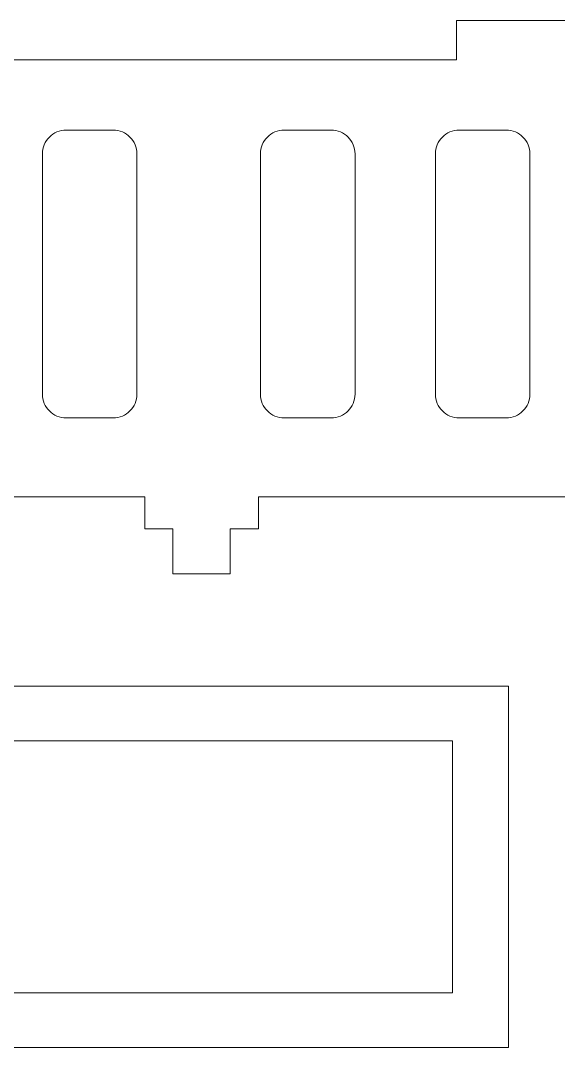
# Model space of a CAD drawing. Header units: millimetres. Extents: x -580 to 580, y -723 to 723.
# Drawn here: x 191.9 to 254.3, y 335.3 to 454.5 of the extents above; entities that cross this region are included whole.
import ezdxf

# ---------------------------------------------------------------- set-up
doc = ezdxf.new("R2010")
doc.units = ezdxf.units.MM
doc.header["$MEASUREMENT"] = 0
doc.layers.add('Camada 1', color=7, linetype='Continuous')

msp = doc.modelspace()

# ---------------------------------------------------------------- linework, layer by layer
at = {"layer": 'Camada 1', "color": 250, "lineweight": 9}
for points, knots in [([(336.7281, 399.2601), (336.7281, 399.2601), (324.0064, 399.2601), (324.0064, 399.2601), (324.0064, 399.2601), (324.0064, 399.2601), (324.0064, 423.453), (324.0064, 423.453), (324.0064, 423.453), (324.0064, 423.453), (321.2411, 423.453), (321.2411, 423.453), (321.2411, 423.453), (321.2411, 423.453), (321.2411, 399.2601), (321.2411, 399.2601), (321.2411, 399.2601), (321.2411, 399.2601), (219.4507, 399.2606), (219.4507, 399.2606), (219.4507, 399.2606), (219.4507, 399.2606), (219.4507, 395.5517), (219.4507, 395.5517), (219.4507, 395.5517), (219.4507, 395.5517), (216.1826, 395.5517), (216.1826, 395.5517), (216.1826, 395.5517), (216.1826, 395.5517), (216.1826, 390.3081), (216.1826, 390.3081), (216.1826, 390.3081), (216.1826, 390.3081), (209.5457, 390.3081), (209.5457, 390.3081), (209.5457, 390.3081), (209.5457, 390.3081), (209.5457, 395.5517), (209.5457, 395.5517), (209.5457, 395.5517), (209.5457, 395.5517), (206.2771, 395.5517), (206.2771, 395.5517), (206.2771, 395.5517), (206.2771, 395.5517), (206.2771, 399.2606), (206.2771, 399.2606), (206.2771, 399.2606), (206.2771, 399.2606), (113.2612, 399.2606), (113.2612, 399.2606), (113.2612, 399.2606), (113.2612, 399.2606), (113.2612, 395.5517), (113.2612, 395.5517), (113.2612, 395.5517), (113.2612, 395.5517), (109.9931, 395.5517), (109.9931, 395.5517), (109.9931, 395.5517), (109.9931, 395.5517), (109.9931, 390.3081), (109.9931, 390.3081), (109.9931, 390.3081), (109.9931, 390.3081), (103.3562, 390.3081), (103.3562, 390.3081), (103.3562, 390.3081), (103.3562, 390.3081), (103.3562, 395.5517), (103.3562, 395.5517), (103.3562, 395.5517), (103.3562, 395.5517), (100.0876, 395.5517), (100.0876, 395.5517), (100.0876, 395.5517), (100.0876, 395.5517), (100.0876, 399.2606), (100.0876, 399.2606), (100.0876, 399.2606), (100.0876, 399.2606), (99.4598, 399.2606), (99.4598, 399.2606), (99.4598, 399.2606), (99.4598, 399.2606), (99.4598, 423.453), (99.4598, 423.453), (99.4598, 423.453), (99.4598, 423.453), (96.6945, 423.453), (96.6945, 423.453), (96.6945, 423.453), (96.6945, 423.453), (96.6945, 399.2606), (96.6945, 399.2606), (96.6945, 399.2606), (96.6945, 399.2606), (87.9615, 399.2601), (87.9615, 399.2601), (87.9615, 399.2601), (87.9615, 399.2601), (87.9615, 449.9888), (87.9615, 449.9888), (87.9615, 449.9888), (87.9615, 449.9888), (150.6233, 449.9888), (150.6233, 449.9888), (150.6233, 449.9888), (150.6233, 449.9888), (150.6233, 454.5367), (150.6233, 454.5367), (150.6233, 454.5367), (150.6233, 454.5367), (172.7461, 454.5367), (172.7461, 454.5367), (172.7461, 454.5367), (172.7461, 454.5367), (172.7461, 449.9888), (172.7461, 449.9888), (172.7461, 449.9888), (172.7461, 449.9888), (242.433, 449.9888), (242.433, 449.9888), (242.433, 449.9888), (242.433, 449.9888), (242.433, 454.5367), (242.433, 454.5367), (242.433, 454.5367), (242.433, 454.5367), (264.5558, 454.5367), (264.5558, 454.5367), (264.5558, 454.5367), (264.5558, 454.5367), (264.5558, 449.9888), (264.5558, 449.9888), (264.5558, 449.9888), (264.5558, 449.9888), (336.7281, 449.9888), (336.7281, 449.9888), (336.7281, 449.9888), (336.7281, 449.9888), (336.7281, 399.2601), (336.7281, 399.2601), (336.7281, 399.2601), (336.7281, 399.2601), (336.7281, 399.2601), (336.7281, 399.2601)], [0, 0, 0, 0, 0.02631579, 0.02631579, 0.02631579, 0.02631579, 0.05263158, 0.05263158, 0.05263158, 0.05263158, 0.07894737, 0.07894737, 0.07894737, 0.07894737, 0.10526316, 0.10526316, 0.10526316, 0.10526316, 0.13157895, 0.13157895, 0.13157895, 0.13157895, 0.15789474, 0.15789474, 0.15789474, 0.15789474, 0.18421053, 0.18421053, 0.18421053, 0.18421053, 0.21052632, 0.21052632, 0.21052632, 0.21052632, 0.23684211, 0.23684211, 0.23684211, 0.23684211, 0.26315789, 0.26315789, 0.26315789, 0.26315789, 0.28947368, 0.28947368, 0.28947368, 0.28947368, 0.31578947, 0.31578947, 0.31578947, 0.31578947, 0.34210526, 0.34210526, 0.34210526, 0.34210526, 0.36842105, 0.36842105, 0.36842105, 0.36842105, 0.39473684, 0.39473684, 0.39473684, 0.39473684, 0.42105263, 0.42105263, 0.42105263, 0.42105263, 0.44736842, 0.44736842, 0.44736842, 0.44736842, 0.47368421, 0.47368421, 0.47368421, 0.47368421, 0.5, 0.5, 0.5, 0.5, 0.52631579, 0.52631579, 0.52631579, 0.52631579, 0.55263158, 0.55263158, 0.55263158, 0.55263158, 0.57894737, 0.57894737, 0.57894737, 0.57894737, 0.60526316, 0.60526316, 0.60526316, 0.60526316, 0.63157895, 0.63157895, 0.63157895, 0.63157895, 0.65789474, 0.65789474, 0.65789474, 0.65789474, 0.68421053, 0.68421053, 0.68421053, 0.68421053, 0.71052632, 0.71052632, 0.71052632, 0.71052632, 0.73684211, 0.73684211, 0.73684211, 0.73684211, 0.76315789, 0.76315789, 0.76315789, 0.76315789, 0.78947368, 0.78947368, 0.78947368, 0.78947368, 0.81578947, 0.81578947, 0.81578947, 0.81578947, 0.84210526, 0.84210526, 0.84210526, 0.84210526, 0.86842105, 0.86842105, 0.86842105, 0.86842105, 0.89473684, 0.89473684, 0.89473684, 0.89473684, 0.92105263, 0.92105263, 0.92105263, 0.92105263, 0.94736842, 0.94736842, 0.94736842, 0.94736842, 1, 1, 1, 1]), ([(143.0869, 335.3385), (143.0869, 335.3385), (248.4473, 335.3385), (248.4473, 335.3385), (248.4473, 335.3385), (248.4473, 335.3385), (248.4473, 377.2878), (248.4473, 377.2878), (248.4473, 377.2878), (248.4473, 377.2878), (143.0869, 377.2878), (143.0869, 377.2878), (143.0869, 377.2878), (143.0869, 377.2878), (143.0869, 367.8983), (143.0869, 367.8983), (143.0869, 367.8983), (143.0869, 367.8983), (141.9432, 367.1323), (141.9432, 367.1323), (141.9432, 367.1323), (141.9432, 367.1323), (140.8761, 366.3676), (140.8761, 366.3676), (140.8761, 366.3676), (140.8761, 366.3676), (139.8851, 365.6041), (139.8851, 365.6041), (139.8851, 365.6041), (139.8851, 365.6041), (138.9703, 364.8419), (138.9703, 364.8419), (138.9703, 364.8419), (138.9703, 364.8419), (138.1311, 364.081), (138.1311, 364.081), (138.1311, 364.081), (138.1311, 364.081), (137.3674, 363.3214), (137.3674, 363.3214), (137.3674, 363.3214), (137.3674, 363.3214), (136.6789, 362.5629), (136.6789, 362.5629), (136.6789, 362.5629), (136.6789, 362.5629), (136.0653, 361.8058), (136.0653, 361.8058), (136.0653, 361.8058), (136.0653, 361.8058), (135.5262, 361.0499), (135.5262, 361.0499), (135.5262, 361.0499), (135.5262, 361.0499), (135.0615, 360.2952), (135.0615, 360.2952), (135.0615, 360.2952), (135.0615, 360.2952), (134.671, 359.5418), (134.671, 359.5418), (134.671, 359.5418), (134.671, 359.5418), (134.3541, 358.7896), (134.3541, 358.7896), (134.3541, 358.7896), (134.3541, 358.7896), (134.1108, 358.0386), (134.1108, 358.0386), (134.1108, 358.0386), (134.1108, 358.0386), (133.9407, 357.2889), (133.9407, 357.2889), (133.9407, 357.2889), (133.9407, 357.2889), (133.8436, 356.5405), (133.8436, 356.5405), (133.8436, 356.5405), (133.8436, 356.5405), (133.8192, 355.7932), (133.8192, 355.7932), (133.8192, 355.7932), (133.8192, 355.7932), (133.8671, 355.0471), (133.8671, 355.0471), (133.8671, 355.0471), (133.8671, 355.0471), (133.9872, 354.3022), (133.9872, 354.3022), (133.9872, 354.3022), (133.9872, 354.3022), (134.1792, 353.5585), (134.1792, 353.5585), (134.1792, 353.5585), (134.1792, 353.5585), (134.4427, 352.816), (134.4427, 352.816), (134.4427, 352.816), (134.4427, 352.816), (134.7775, 352.0747), (134.7775, 352.0747), (134.7775, 352.0747), (134.7775, 352.0747), (135.1833, 351.3345), (135.1833, 351.3345), (135.1833, 351.3345), (135.1833, 351.3345), (135.6599, 350.5956), (135.6599, 350.5956), (135.6599, 350.5956), (135.6599, 350.5956), (136.2069, 349.8578), (136.2069, 349.8578), (136.2069, 349.8578), (136.2069, 349.8578), (136.8242, 349.1212), (136.8242, 349.1212), (136.8242, 349.1212), (136.8242, 349.1212), (137.5114, 348.3858), (137.5114, 348.3858), (137.5114, 348.3858), (137.5114, 348.3858), (138.2681, 347.6515), (138.2681, 347.6515), (138.2681, 347.6515), (138.2681, 347.6515), (139.0942, 346.9184), (139.0942, 346.9184), (139.0942, 346.9184), (139.0942, 346.9184), (139.9895, 346.1864), (139.9895, 346.1864), (139.9895, 346.1864), (139.9895, 346.1864), (140.9535, 345.4556), (140.9535, 345.4556), (140.9535, 345.4556), (140.9535, 345.4556), (141.9861, 344.7259), (141.9861, 344.7259), (141.9861, 344.7259), (141.9861, 344.7259), (143.0869, 343.9974), (143.0869, 343.9974), (143.0869, 343.9974), (143.0869, 343.9974), (143.0869, 335.3385), (143.0869, 335.3385), (143.0869, 335.3385), (143.0869, 335.3385), (143.0869, 335.3385), (143.0869, 335.3385)], [0, 0, 0, 0, 0.02564103, 0.02564103, 0.02564103, 0.02564103, 0.05128205, 0.05128205, 0.05128205, 0.05128205, 0.07692308, 0.07692308, 0.07692308, 0.07692308, 0.1025641, 0.1025641, 0.1025641, 0.1025641, 0.12820513, 0.12820513, 0.12820513, 0.12820513, 0.15384615, 0.15384615, 0.15384615, 0.15384615, 0.17948718, 0.17948718, 0.17948718, 0.17948718, 0.20512821, 0.20512821, 0.20512821, 0.20512821, 0.23076923, 0.23076923, 0.23076923, 0.23076923, 0.25641026, 0.25641026, 0.25641026, 0.25641026, 0.28205128, 0.28205128, 0.28205128, 0.28205128, 0.30769231, 0.30769231, 0.30769231, 0.30769231, 0.33333333, 0.33333333, 0.33333333, 0.33333333, 0.35897436, 0.35897436, 0.35897436, 0.35897436, 0.38461538, 0.38461538, 0.38461538, 0.38461538, 0.41025641, 0.41025641, 0.41025641, 0.41025641, 0.43589744, 0.43589744, 0.43589744, 0.43589744, 0.46153846, 0.46153846, 0.46153846, 0.46153846, 0.48717949, 0.48717949, 0.48717949, 0.48717949, 0.51282051, 0.51282051, 0.51282051, 0.51282051, 0.53846154, 0.53846154, 0.53846154, 0.53846154, 0.56410256, 0.56410256, 0.56410256, 0.56410256, 0.58974359, 0.58974359, 0.58974359, 0.58974359, 0.61538462, 0.61538462, 0.61538462, 0.61538462, 0.64102564, 0.64102564, 0.64102564, 0.64102564, 0.66666667, 0.66666667, 0.66666667, 0.66666667, 0.69230769, 0.69230769, 0.69230769, 0.69230769, 0.71794872, 0.71794872, 0.71794872, 0.71794872, 0.74358974, 0.74358974, 0.74358974, 0.74358974, 0.76923077, 0.76923077, 0.76923077, 0.76923077, 0.79487179, 0.79487179, 0.79487179, 0.79487179, 0.82051282, 0.82051282, 0.82051282, 0.82051282, 0.84615385, 0.84615385, 0.84615385, 0.84615385, 0.87179487, 0.87179487, 0.87179487, 0.87179487, 0.8974359, 0.8974359, 0.8974359, 0.8974359, 0.92307692, 0.92307692, 0.92307692, 0.92307692, 0.94871795, 0.94871795, 0.94871795, 0.94871795, 1, 1, 1, 1])]:
    msp.add_open_spline(points, degree=3, knots=knots, dxfattribs=at)
at = {"layer": 'Camada 1', "color": 240, "lineweight": 9}
for points, knots in [([(194.3949, 439.0535), (194.3949, 439.0535), (194.3949, 411.1716), (194.3949, 411.1716), (194.3949, 411.1716), (194.3949, 411.1716), (194.4092, 410.8899), (194.4092, 410.8899), (194.4092, 410.8899), (194.4092, 410.8899), (194.4513, 410.616), (194.4513, 410.616), (194.4513, 410.616), (194.4513, 410.616), (194.5197, 410.3515), (194.5197, 410.3515), (194.5197, 410.3515), (194.5197, 410.3515), (194.6131, 410.0978), (194.6131, 410.0978), (194.6131, 410.0978), (194.6131, 410.0978), (194.7299, 409.8562), (194.7299, 409.8562), (194.7299, 409.8562), (194.7299, 409.8562), (194.8688, 409.6281), (194.8688, 409.6281), (194.8688, 409.6281), (194.8688, 409.6281), (195.0284, 409.4151), (195.0284, 409.4151), (195.0284, 409.4151), (195.0284, 409.4151), (195.2072, 409.2185), (195.2072, 409.2185), (195.2072, 409.2185), (195.2072, 409.2185), (195.4038, 409.0397), (195.4038, 409.0397), (195.4038, 409.0397), (195.4038, 409.0397), (195.6169, 408.8801), (195.6169, 408.8801), (195.6169, 408.8801), (195.6169, 408.8801), (195.8449, 408.7412), (195.8449, 408.7412), (195.8449, 408.7412), (195.8449, 408.7412), (196.0865, 408.6244), (196.0865, 408.6244), (196.0865, 408.6244), (196.0865, 408.6244), (196.3403, 408.531), (196.3403, 408.531), (196.3403, 408.531), (196.3403, 408.531), (196.6047, 408.4626), (196.6047, 408.4626), (196.6047, 408.4626), (196.6047, 408.4626), (196.8786, 408.4205), (196.8786, 408.4205), (196.8786, 408.4205), (196.8786, 408.4205), (197.1603, 408.4062), (197.1603, 408.4062), (197.1603, 408.4062), (197.1603, 408.4062), (202.6047, 408.4062), (202.6047, 408.4062), (202.6047, 408.4062), (202.6047, 408.4062), (202.8864, 408.4205), (202.8864, 408.4205), (202.8864, 408.4205), (202.8864, 408.4205), (203.1602, 408.4626), (203.1602, 408.4626), (203.1602, 408.4626), (203.1602, 408.4626), (203.4246, 408.531), (203.4246, 408.531), (203.4246, 408.531), (203.4246, 408.531), (203.6784, 408.6244), (203.6784, 408.6244), (203.6784, 408.6244), (203.6784, 408.6244), (203.92, 408.7412), (203.92, 408.7412), (203.92, 408.7412), (203.92, 408.7412), (204.148, 408.8801), (204.148, 408.8801), (204.148, 408.8801), (204.148, 408.8801), (204.3611, 409.0397), (204.3611, 409.0397), (204.3611, 409.0397), (204.3611, 409.0397), (204.5577, 409.2185), (204.5577, 409.2185), (204.5577, 409.2185), (204.5577, 409.2185), (204.7365, 409.4151), (204.7365, 409.4151), (204.7365, 409.4151), (204.7365, 409.4151), (204.8961, 409.6281), (204.8961, 409.6281), (204.8961, 409.6281), (204.8961, 409.6281), (205.035, 409.8562), (205.035, 409.8562), (205.035, 409.8562), (205.035, 409.8562), (205.1519, 410.0978), (205.1519, 410.0978), (205.1519, 410.0978), (205.1519, 410.0978), (205.2452, 410.3515), (205.2452, 410.3515), (205.2452, 410.3515), (205.2452, 410.3515), (205.3135, 410.616), (205.3135, 410.616), (205.3135, 410.616), (205.3135, 410.616), (205.3557, 410.8899), (205.3557, 410.8899), (205.3557, 410.8899), (205.3557, 410.8899), (205.3701, 411.1716), (205.3701, 411.1716), (205.3701, 411.1716), (205.3701, 411.1716), (205.3701, 439.0535), (205.3701, 439.0535), (205.3701, 439.0535), (205.3701, 439.0535), (205.3557, 439.3352), (205.3557, 439.3352), (205.3557, 439.3352), (205.3557, 439.3352), (205.3135, 439.609), (205.3135, 439.609), (205.3135, 439.609), (205.3135, 439.609), (205.2452, 439.8734), (205.2452, 439.8734), (205.2452, 439.8734), (205.2452, 439.8734), (205.1519, 440.1272), (205.1519, 440.1272), (205.1519, 440.1272), (205.1519, 440.1272), (205.035, 440.3688), (205.035, 440.3688), (205.035, 440.3688), (205.035, 440.3688), (204.8961, 440.5968), (204.8961, 440.5968), (204.8961, 440.5968), (204.8961, 440.5968), (204.7365, 440.8099), (204.7365, 440.8099), (204.7365, 440.8099), (204.7365, 440.8099), (204.5577, 441.0065), (204.5577, 441.0065), (204.5577, 441.0065), (204.5577, 441.0065), (204.3611, 441.1853), (204.3611, 441.1853), (204.3611, 441.1853), (204.3611, 441.1853), (204.148, 441.3449), (204.148, 441.3449), (204.148, 441.3449), (204.148, 441.3449), (203.92, 441.4838), (203.92, 441.4838), (203.92, 441.4838), (203.92, 441.4838), (203.6784, 441.6006), (203.6784, 441.6006), (203.6784, 441.6006), (203.6784, 441.6006), (203.4246, 441.6939), (203.4246, 441.6939), (203.4246, 441.6939), (203.4246, 441.6939), (203.1602, 441.7623), (203.1602, 441.7623), (203.1602, 441.7623), (203.1602, 441.7623), (202.8864, 441.8045), (202.8864, 441.8045), (202.8864, 441.8045), (202.8864, 441.8045), (202.6047, 441.8188), (202.6047, 441.8188), (202.6047, 441.8188), (202.6047, 441.8188), (197.1603, 441.8188), (197.1603, 441.8188), (197.1603, 441.8188), (197.1603, 441.8188), (196.8786, 441.8045), (196.8786, 441.8045), (196.8786, 441.8045), (196.8786, 441.8045), (196.6047, 441.7623), (196.6047, 441.7623), (196.6047, 441.7623), (196.6047, 441.7623), (196.3403, 441.6939), (196.3403, 441.6939), (196.3403, 441.6939), (196.3403, 441.6939), (196.0865, 441.6006), (196.0865, 441.6006), (196.0865, 441.6006), (196.0865, 441.6006), (195.8449, 441.4838), (195.8449, 441.4838), (195.8449, 441.4838), (195.8449, 441.4838), (195.6169, 441.3449), (195.6169, 441.3449), (195.6169, 441.3449), (195.6169, 441.3449), (195.4038, 441.1853), (195.4038, 441.1853), (195.4038, 441.1853), (195.4038, 441.1853), (195.2072, 441.0065), (195.2072, 441.0065), (195.2072, 441.0065), (195.2072, 441.0065), (195.0284, 440.8099), (195.0284, 440.8099), (195.0284, 440.8099), (195.0284, 440.8099), (194.8688, 440.5968), (194.8688, 440.5968), (194.8688, 440.5968), (194.8688, 440.5968), (194.7299, 440.3688), (194.7299, 440.3688), (194.7299, 440.3688), (194.7299, 440.3688), (194.6131, 440.1272), (194.6131, 440.1272), (194.6131, 440.1272), (194.6131, 440.1272), (194.5197, 439.8734), (194.5197, 439.8734), (194.5197, 439.8734), (194.5197, 439.8734), (194.4513, 439.609), (194.4513, 439.609), (194.4513, 439.609), (194.4513, 439.609), (194.4092, 439.3352), (194.4092, 439.3352), (194.4092, 439.3352), (194.4092, 439.3352), (194.3949, 439.0535), (194.3949, 439.0535), (194.3949, 439.0535), (194.3949, 439.0535), (194.3949, 439.0535), (194.3949, 439.0535)], [0, 0, 0, 0, 0.01428571, 0.01428571, 0.01428571, 0.01428571, 0.02857143, 0.02857143, 0.02857143, 0.02857143, 0.04285714, 0.04285714, 0.04285714, 0.04285714, 0.05714286, 0.05714286, 0.05714286, 0.05714286, 0.07142857, 0.07142857, 0.07142857, 0.07142857, 0.08571429, 0.08571429, 0.08571429, 0.08571429, 0.1, 0.1, 0.1, 0.1, 0.11428571, 0.11428571, 0.11428571, 0.11428571, 0.12857143, 0.12857143, 0.12857143, 0.12857143, 0.14285714, 0.14285714, 0.14285714, 0.14285714, 0.15714286, 0.15714286, 0.15714286, 0.15714286, 0.17142857, 0.17142857, 0.17142857, 0.17142857, 0.18571429, 0.18571429, 0.18571429, 0.18571429, 0.2, 0.2, 0.2, 0.2, 0.21428571, 0.21428571, 0.21428571, 0.21428571, 0.22857143, 0.22857143, 0.22857143, 0.22857143, 0.24285714, 0.24285714, 0.24285714, 0.24285714, 0.25714286, 0.25714286, 0.25714286, 0.25714286, 0.27142857, 0.27142857, 0.27142857, 0.27142857, 0.28571429, 0.28571429, 0.28571429, 0.28571429, 0.3, 0.3, 0.3, 0.3, 0.31428571, 0.31428571, 0.31428571, 0.31428571, 0.32857143, 0.32857143, 0.32857143, 0.32857143, 0.34285714, 0.34285714, 0.34285714, 0.34285714, 0.35714286, 0.35714286, 0.35714286, 0.35714286, 0.37142857, 0.37142857, 0.37142857, 0.37142857, 0.38571429, 0.38571429, 0.38571429, 0.38571429, 0.4, 0.4, 0.4, 0.4, 0.41428571, 0.41428571, 0.41428571, 0.41428571, 0.42857143, 0.42857143, 0.42857143, 0.42857143, 0.44285714, 0.44285714, 0.44285714, 0.44285714, 0.45714286, 0.45714286, 0.45714286, 0.45714286, 0.47142857, 0.47142857, 0.47142857, 0.47142857, 0.48571429, 0.48571429, 0.48571429, 0.48571429, 0.5, 0.5, 0.5, 0.5, 0.51428571, 0.51428571, 0.51428571, 0.51428571, 0.52857143, 0.52857143, 0.52857143, 0.52857143, 0.54285714, 0.54285714, 0.54285714, 0.54285714, 0.55714286, 0.55714286, 0.55714286, 0.55714286, 0.57142857, 0.57142857, 0.57142857, 0.57142857, 0.58571429, 0.58571429, 0.58571429, 0.58571429, 0.6, 0.6, 0.6, 0.6, 0.61428571, 0.61428571, 0.61428571, 0.61428571, 0.62857143, 0.62857143, 0.62857143, 0.62857143, 0.64285714, 0.64285714, 0.64285714, 0.64285714, 0.65714286, 0.65714286, 0.65714286, 0.65714286, 0.67142857, 0.67142857, 0.67142857, 0.67142857, 0.68571429, 0.68571429, 0.68571429, 0.68571429, 0.7, 0.7, 0.7, 0.7, 0.71428571, 0.71428571, 0.71428571, 0.71428571, 0.72857143, 0.72857143, 0.72857143, 0.72857143, 0.74285714, 0.74285714, 0.74285714, 0.74285714, 0.75714286, 0.75714286, 0.75714286, 0.75714286, 0.77142857, 0.77142857, 0.77142857, 0.77142857, 0.78571429, 0.78571429, 0.78571429, 0.78571429, 0.8, 0.8, 0.8, 0.8, 0.81428571, 0.81428571, 0.81428571, 0.81428571, 0.82857143, 0.82857143, 0.82857143, 0.82857143, 0.84285714, 0.84285714, 0.84285714, 0.84285714, 0.85714286, 0.85714286, 0.85714286, 0.85714286, 0.87142857, 0.87142857, 0.87142857, 0.87142857, 0.88571429, 0.88571429, 0.88571429, 0.88571429, 0.9, 0.9, 0.9, 0.9, 0.91428571, 0.91428571, 0.91428571, 0.91428571, 0.92857143, 0.92857143, 0.92857143, 0.92857143, 0.94285714, 0.94285714, 0.94285714, 0.94285714, 0.95714286, 0.95714286, 0.95714286, 0.95714286, 0.97142857, 0.97142857, 0.97142857, 0.97142857, 1, 1, 1, 1]), ([(219.6868, 439.0535), (219.6868, 439.0535), (219.6868, 411.1716), (219.6868, 411.1716), (219.6868, 411.1716), (219.6868, 411.1716), (219.7011, 410.8899), (219.7011, 410.8899), (219.7011, 410.8899), (219.7011, 410.8899), (219.7432, 410.616), (219.7432, 410.616), (219.7432, 410.616), (219.7432, 410.616), (219.8116, 410.3515), (219.8116, 410.3515), (219.8116, 410.3515), (219.8116, 410.3515), (219.905, 410.0978), (219.905, 410.0978), (219.905, 410.0978), (219.905, 410.0978), (220.0218, 409.8562), (220.0218, 409.8562), (220.0218, 409.8562), (220.0218, 409.8562), (220.1607, 409.6281), (220.1607, 409.6281), (220.1607, 409.6281), (220.1607, 409.6281), (220.3203, 409.4151), (220.3203, 409.4151), (220.3203, 409.4151), (220.3203, 409.4151), (220.4991, 409.2185), (220.4991, 409.2185), (220.4991, 409.2185), (220.4991, 409.2185), (220.6957, 409.0397), (220.6957, 409.0397), (220.6957, 409.0397), (220.6957, 409.0397), (220.9088, 408.8801), (220.9088, 408.8801), (220.9088, 408.8801), (220.9088, 408.8801), (221.1368, 408.7412), (221.1368, 408.7412), (221.1368, 408.7412), (221.1368, 408.7412), (221.3784, 408.6244), (221.3784, 408.6244), (221.3784, 408.6244), (221.3784, 408.6244), (221.6322, 408.531), (221.6322, 408.531), (221.6322, 408.531), (221.6322, 408.531), (221.8966, 408.4626), (221.8966, 408.4626), (221.8966, 408.4626), (221.8966, 408.4626), (222.1705, 408.4205), (222.1705, 408.4205), (222.1705, 408.4205), (222.1705, 408.4205), (222.4522, 408.4062), (222.4522, 408.4062), (222.4522, 408.4062), (222.4522, 408.4062), (227.8966, 408.4062), (227.8966, 408.4062), (227.8966, 408.4062), (227.8966, 408.4062), (228.1783, 408.4205), (228.1783, 408.4205), (228.1783, 408.4205), (228.1783, 408.4205), (228.4521, 408.4626), (228.4521, 408.4626), (228.4521, 408.4626), (228.4521, 408.4626), (228.7165, 408.531), (228.7165, 408.531), (228.7165, 408.531), (228.7165, 408.531), (228.9703, 408.6244), (228.9703, 408.6244), (228.9703, 408.6244), (228.9703, 408.6244), (229.2119, 408.7412), (229.2119, 408.7412), (229.2119, 408.7412), (229.2119, 408.7412), (229.44, 408.8801), (229.44, 408.8801), (229.44, 408.8801), (229.44, 408.8801), (229.653, 409.0397), (229.653, 409.0397), (229.653, 409.0397), (229.653, 409.0397), (229.8496, 409.2185), (229.8496, 409.2185), (229.8496, 409.2185), (229.8496, 409.2185), (230.0284, 409.4151), (230.0284, 409.4151), (230.0284, 409.4151), (230.0284, 409.4151), (230.188, 409.6281), (230.188, 409.6281), (230.188, 409.6281), (230.188, 409.6281), (230.3269, 409.8562), (230.3269, 409.8562), (230.3269, 409.8562), (230.3269, 409.8562), (230.4438, 410.0978), (230.4438, 410.0978), (230.4438, 410.0978), (230.4438, 410.0978), (230.5371, 410.3515), (230.5371, 410.3515), (230.5371, 410.3515), (230.5371, 410.3515), (230.6055, 410.616), (230.6055, 410.616), (230.6055, 410.616), (230.6055, 410.616), (230.6476, 410.8899), (230.6476, 410.8899), (230.6476, 410.8899), (230.6476, 410.8899), (230.662, 411.1716), (230.662, 411.1716), (230.662, 411.1716), (230.662, 411.1716), (230.662, 439.0535), (230.662, 439.0535), (230.662, 439.0535), (230.662, 439.0535), (230.6476, 439.3352), (230.6476, 439.3352), (230.6476, 439.3352), (230.6476, 439.3352), (230.6055, 439.609), (230.6055, 439.609), (230.6055, 439.609), (230.6055, 439.609), (230.5371, 439.8734), (230.5371, 439.8734), (230.5371, 439.8734), (230.5371, 439.8734), (230.4438, 440.1272), (230.4438, 440.1272), (230.4438, 440.1272), (230.4438, 440.1272), (230.3269, 440.3688), (230.3269, 440.3688), (230.3269, 440.3688), (230.3269, 440.3688), (230.188, 440.5968), (230.188, 440.5968), (230.188, 440.5968), (230.188, 440.5968), (230.0284, 440.8099), (230.0284, 440.8099), (230.0284, 440.8099), (230.0284, 440.8099), (229.8496, 441.0065), (229.8496, 441.0065), (229.8496, 441.0065), (229.8496, 441.0065), (229.653, 441.1853), (229.653, 441.1853), (229.653, 441.1853), (229.653, 441.1853), (229.44, 441.3449), (229.44, 441.3449), (229.44, 441.3449), (229.44, 441.3449), (229.2119, 441.4838), (229.2119, 441.4838), (229.2119, 441.4838), (229.2119, 441.4838), (228.9703, 441.6006), (228.9703, 441.6006), (228.9703, 441.6006), (228.9703, 441.6006), (228.7165, 441.6939), (228.7165, 441.6939), (228.7165, 441.6939), (228.7165, 441.6939), (228.4521, 441.7623), (228.4521, 441.7623), (228.4521, 441.7623), (228.4521, 441.7623), (228.1783, 441.8045), (228.1783, 441.8045), (228.1783, 441.8045), (228.1783, 441.8045), (227.8966, 441.8188), (227.8966, 441.8188), (227.8966, 441.8188), (227.8966, 441.8188), (222.4522, 441.8188), (222.4522, 441.8188), (222.4522, 441.8188), (222.4522, 441.8188), (222.1705, 441.8045), (222.1705, 441.8045), (222.1705, 441.8045), (222.1705, 441.8045), (221.8966, 441.7623), (221.8966, 441.7623), (221.8966, 441.7623), (221.8966, 441.7623), (221.6322, 441.6939), (221.6322, 441.6939), (221.6322, 441.6939), (221.6322, 441.6939), (221.3784, 441.6006), (221.3784, 441.6006), (221.3784, 441.6006), (221.3784, 441.6006), (221.1368, 441.4838), (221.1368, 441.4838), (221.1368, 441.4838), (221.1368, 441.4838), (220.9088, 441.3449), (220.9088, 441.3449), (220.9088, 441.3449), (220.9088, 441.3449), (220.6957, 441.1853), (220.6957, 441.1853), (220.6957, 441.1853), (220.6957, 441.1853), (220.4991, 441.0065), (220.4991, 441.0065), (220.4991, 441.0065), (220.4991, 441.0065), (220.3203, 440.8099), (220.3203, 440.8099), (220.3203, 440.8099), (220.3203, 440.8099), (220.1607, 440.5968), (220.1607, 440.5968), (220.1607, 440.5968), (220.1607, 440.5968), (220.0218, 440.3688), (220.0218, 440.3688), (220.0218, 440.3688), (220.0218, 440.3688), (219.905, 440.1272), (219.905, 440.1272), (219.905, 440.1272), (219.905, 440.1272), (219.8116, 439.8734), (219.8116, 439.8734), (219.8116, 439.8734), (219.8116, 439.8734), (219.7432, 439.609), (219.7432, 439.609), (219.7432, 439.609), (219.7432, 439.609), (219.7011, 439.3352), (219.7011, 439.3352), (219.7011, 439.3352), (219.7011, 439.3352), (219.6868, 439.0535), (219.6868, 439.0535), (219.6868, 439.0535), (219.6868, 439.0535), (219.6868, 439.0535), (219.6868, 439.0535)], [0, 0, 0, 0, 0.01428571, 0.01428571, 0.01428571, 0.01428571, 0.02857143, 0.02857143, 0.02857143, 0.02857143, 0.04285714, 0.04285714, 0.04285714, 0.04285714, 0.05714286, 0.05714286, 0.05714286, 0.05714286, 0.07142857, 0.07142857, 0.07142857, 0.07142857, 0.08571429, 0.08571429, 0.08571429, 0.08571429, 0.1, 0.1, 0.1, 0.1, 0.11428571, 0.11428571, 0.11428571, 0.11428571, 0.12857143, 0.12857143, 0.12857143, 0.12857143, 0.14285714, 0.14285714, 0.14285714, 0.14285714, 0.15714286, 0.15714286, 0.15714286, 0.15714286, 0.17142857, 0.17142857, 0.17142857, 0.17142857, 0.18571429, 0.18571429, 0.18571429, 0.18571429, 0.2, 0.2, 0.2, 0.2, 0.21428571, 0.21428571, 0.21428571, 0.21428571, 0.22857143, 0.22857143, 0.22857143, 0.22857143, 0.24285714, 0.24285714, 0.24285714, 0.24285714, 0.25714286, 0.25714286, 0.25714286, 0.25714286, 0.27142857, 0.27142857, 0.27142857, 0.27142857, 0.28571429, 0.28571429, 0.28571429, 0.28571429, 0.3, 0.3, 0.3, 0.3, 0.31428571, 0.31428571, 0.31428571, 0.31428571, 0.32857143, 0.32857143, 0.32857143, 0.32857143, 0.34285714, 0.34285714, 0.34285714, 0.34285714, 0.35714286, 0.35714286, 0.35714286, 0.35714286, 0.37142857, 0.37142857, 0.37142857, 0.37142857, 0.38571429, 0.38571429, 0.38571429, 0.38571429, 0.4, 0.4, 0.4, 0.4, 0.41428571, 0.41428571, 0.41428571, 0.41428571, 0.42857143, 0.42857143, 0.42857143, 0.42857143, 0.44285714, 0.44285714, 0.44285714, 0.44285714, 0.45714286, 0.45714286, 0.45714286, 0.45714286, 0.47142857, 0.47142857, 0.47142857, 0.47142857, 0.48571429, 0.48571429, 0.48571429, 0.48571429, 0.5, 0.5, 0.5, 0.5, 0.51428571, 0.51428571, 0.51428571, 0.51428571, 0.52857143, 0.52857143, 0.52857143, 0.52857143, 0.54285714, 0.54285714, 0.54285714, 0.54285714, 0.55714286, 0.55714286, 0.55714286, 0.55714286, 0.57142857, 0.57142857, 0.57142857, 0.57142857, 0.58571429, 0.58571429, 0.58571429, 0.58571429, 0.6, 0.6, 0.6, 0.6, 0.61428571, 0.61428571, 0.61428571, 0.61428571, 0.62857143, 0.62857143, 0.62857143, 0.62857143, 0.64285714, 0.64285714, 0.64285714, 0.64285714, 0.65714286, 0.65714286, 0.65714286, 0.65714286, 0.67142857, 0.67142857, 0.67142857, 0.67142857, 0.68571429, 0.68571429, 0.68571429, 0.68571429, 0.7, 0.7, 0.7, 0.7, 0.71428571, 0.71428571, 0.71428571, 0.71428571, 0.72857143, 0.72857143, 0.72857143, 0.72857143, 0.74285714, 0.74285714, 0.74285714, 0.74285714, 0.75714286, 0.75714286, 0.75714286, 0.75714286, 0.77142857, 0.77142857, 0.77142857, 0.77142857, 0.78571429, 0.78571429, 0.78571429, 0.78571429, 0.8, 0.8, 0.8, 0.8, 0.81428571, 0.81428571, 0.81428571, 0.81428571, 0.82857143, 0.82857143, 0.82857143, 0.82857143, 0.84285714, 0.84285714, 0.84285714, 0.84285714, 0.85714286, 0.85714286, 0.85714286, 0.85714286, 0.87142857, 0.87142857, 0.87142857, 0.87142857, 0.88571429, 0.88571429, 0.88571429, 0.88571429, 0.9, 0.9, 0.9, 0.9, 0.91428571, 0.91428571, 0.91428571, 0.91428571, 0.92857143, 0.92857143, 0.92857143, 0.92857143, 0.94285714, 0.94285714, 0.94285714, 0.94285714, 0.95714286, 0.95714286, 0.95714286, 0.95714286, 0.97142857, 0.97142857, 0.97142857, 0.97142857, 1, 1, 1, 1]), ([(239.9784, 439.0535), (239.9784, 439.0535), (239.9784, 411.1716), (239.9784, 411.1716), (239.9784, 411.1716), (239.9784, 411.1716), (239.9927, 410.8899), (239.9927, 410.8899), (239.9927, 410.8899), (239.9927, 410.8899), (240.0348, 410.616), (240.0348, 410.616), (240.0348, 410.616), (240.0348, 410.616), (240.1032, 410.3515), (240.1032, 410.3515), (240.1032, 410.3515), (240.1032, 410.3515), (240.1966, 410.0978), (240.1966, 410.0978), (240.1966, 410.0978), (240.1966, 410.0978), (240.3134, 409.8562), (240.3134, 409.8562), (240.3134, 409.8562), (240.3134, 409.8562), (240.4523, 409.6281), (240.4523, 409.6281), (240.4523, 409.6281), (240.4523, 409.6281), (240.6119, 409.4151), (240.6119, 409.4151), (240.6119, 409.4151), (240.6119, 409.4151), (240.7907, 409.2185), (240.7907, 409.2185), (240.7907, 409.2185), (240.7907, 409.2185), (240.9873, 409.0397), (240.9873, 409.0397), (240.9873, 409.0397), (240.9873, 409.0397), (241.2004, 408.8801), (241.2004, 408.8801), (241.2004, 408.8801), (241.2004, 408.8801), (241.4284, 408.7412), (241.4284, 408.7412), (241.4284, 408.7412), (241.4284, 408.7412), (241.67, 408.6244), (241.67, 408.6244), (241.67, 408.6244), (241.67, 408.6244), (241.9238, 408.531), (241.9238, 408.531), (241.9238, 408.531), (241.9238, 408.531), (242.1882, 408.4626), (242.1882, 408.4626), (242.1882, 408.4626), (242.1882, 408.4626), (242.4621, 408.4205), (242.4621, 408.4205), (242.4621, 408.4205), (242.4621, 408.4205), (242.7438, 408.4062), (242.7438, 408.4062), (242.7438, 408.4062), (242.7438, 408.4062), (248.1882, 408.4062), (248.1882, 408.4062), (248.1882, 408.4062), (248.1882, 408.4062), (248.4699, 408.4205), (248.4699, 408.4205), (248.4699, 408.4205), (248.4699, 408.4205), (248.7437, 408.4626), (248.7437, 408.4626), (248.7437, 408.4626), (248.7437, 408.4626), (249.0081, 408.531), (249.0081, 408.531), (249.0081, 408.531), (249.0081, 408.531), (249.2619, 408.6244), (249.2619, 408.6244), (249.2619, 408.6244), (249.2619, 408.6244), (249.5035, 408.7412), (249.5035, 408.7412), (249.5035, 408.7412), (249.5035, 408.7412), (249.7316, 408.8801), (249.7316, 408.8801), (249.7316, 408.8801), (249.7316, 408.8801), (249.9446, 409.0397), (249.9446, 409.0397), (249.9446, 409.0397), (249.9446, 409.0397), (250.1412, 409.2185), (250.1412, 409.2185), (250.1412, 409.2185), (250.1412, 409.2185), (250.32, 409.4151), (250.32, 409.4151), (250.32, 409.4151), (250.32, 409.4151), (250.4796, 409.6281), (250.4796, 409.6281), (250.4796, 409.6281), (250.4796, 409.6281), (250.6185, 409.8562), (250.6185, 409.8562), (250.6185, 409.8562), (250.6185, 409.8562), (250.7354, 410.0978), (250.7354, 410.0978), (250.7354, 410.0978), (250.7354, 410.0978), (250.8287, 410.3515), (250.8287, 410.3515), (250.8287, 410.3515), (250.8287, 410.3515), (250.8971, 410.616), (250.8971, 410.616), (250.8971, 410.616), (250.8971, 410.616), (250.9392, 410.8899), (250.9392, 410.8899), (250.9392, 410.8899), (250.9392, 410.8899), (250.9536, 411.1716), (250.9536, 411.1716), (250.9536, 411.1716), (250.9536, 411.1716), (250.9536, 439.0535), (250.9536, 439.0535), (250.9536, 439.0535), (250.9536, 439.0535), (250.9392, 439.3352), (250.9392, 439.3352), (250.9392, 439.3352), (250.9392, 439.3352), (250.8971, 439.609), (250.8971, 439.609), (250.8971, 439.609), (250.8971, 439.609), (250.8287, 439.8734), (250.8287, 439.8734), (250.8287, 439.8734), (250.8287, 439.8734), (250.7354, 440.1272), (250.7354, 440.1272), (250.7354, 440.1272), (250.7354, 440.1272), (250.6185, 440.3688), (250.6185, 440.3688), (250.6185, 440.3688), (250.6185, 440.3688), (250.4796, 440.5968), (250.4796, 440.5968), (250.4796, 440.5968), (250.4796, 440.5968), (250.32, 440.8099), (250.32, 440.8099), (250.32, 440.8099), (250.32, 440.8099), (250.1412, 441.0065), (250.1412, 441.0065), (250.1412, 441.0065), (250.1412, 441.0065), (249.9446, 441.1853), (249.9446, 441.1853), (249.9446, 441.1853), (249.9446, 441.1853), (249.7316, 441.3449), (249.7316, 441.3449), (249.7316, 441.3449), (249.7316, 441.3449), (249.5035, 441.4838), (249.5035, 441.4838), (249.5035, 441.4838), (249.5035, 441.4838), (249.2619, 441.6006), (249.2619, 441.6006), (249.2619, 441.6006), (249.2619, 441.6006), (249.0081, 441.6939), (249.0081, 441.6939), (249.0081, 441.6939), (249.0081, 441.6939), (248.7437, 441.7623), (248.7437, 441.7623), (248.7437, 441.7623), (248.7437, 441.7623), (248.4699, 441.8045), (248.4699, 441.8045), (248.4699, 441.8045), (248.4699, 441.8045), (248.1882, 441.8188), (248.1882, 441.8188), (248.1882, 441.8188), (248.1882, 441.8188), (242.7438, 441.8188), (242.7438, 441.8188), (242.7438, 441.8188), (242.7438, 441.8188), (242.4621, 441.8045), (242.4621, 441.8045), (242.4621, 441.8045), (242.4621, 441.8045), (242.1882, 441.7623), (242.1882, 441.7623), (242.1882, 441.7623), (242.1882, 441.7623), (241.9238, 441.6939), (241.9238, 441.6939), (241.9238, 441.6939), (241.9238, 441.6939), (241.67, 441.6006), (241.67, 441.6006), (241.67, 441.6006), (241.67, 441.6006), (241.4284, 441.4838), (241.4284, 441.4838), (241.4284, 441.4838), (241.4284, 441.4838), (241.2004, 441.3449), (241.2004, 441.3449), (241.2004, 441.3449), (241.2004, 441.3449), (240.9873, 441.1853), (240.9873, 441.1853), (240.9873, 441.1853), (240.9873, 441.1853), (240.7907, 441.0065), (240.7907, 441.0065), (240.7907, 441.0065), (240.7907, 441.0065), (240.6119, 440.8099), (240.6119, 440.8099), (240.6119, 440.8099), (240.6119, 440.8099), (240.4523, 440.5968), (240.4523, 440.5968), (240.4523, 440.5968), (240.4523, 440.5968), (240.3134, 440.3688), (240.3134, 440.3688), (240.3134, 440.3688), (240.3134, 440.3688), (240.1966, 440.1272), (240.1966, 440.1272), (240.1966, 440.1272), (240.1966, 440.1272), (240.1032, 439.8734), (240.1032, 439.8734), (240.1032, 439.8734), (240.1032, 439.8734), (240.0348, 439.609), (240.0348, 439.609), (240.0348, 439.609), (240.0348, 439.609), (239.9927, 439.3352), (239.9927, 439.3352), (239.9927, 439.3352), (239.9927, 439.3352), (239.9784, 439.0535), (239.9784, 439.0535), (239.9784, 439.0535), (239.9784, 439.0535), (239.9784, 439.0535), (239.9784, 439.0535)], [0, 0, 0, 0, 0.01428571, 0.01428571, 0.01428571, 0.01428571, 0.02857143, 0.02857143, 0.02857143, 0.02857143, 0.04285714, 0.04285714, 0.04285714, 0.04285714, 0.05714286, 0.05714286, 0.05714286, 0.05714286, 0.07142857, 0.07142857, 0.07142857, 0.07142857, 0.08571429, 0.08571429, 0.08571429, 0.08571429, 0.1, 0.1, 0.1, 0.1, 0.11428571, 0.11428571, 0.11428571, 0.11428571, 0.12857143, 0.12857143, 0.12857143, 0.12857143, 0.14285714, 0.14285714, 0.14285714, 0.14285714, 0.15714286, 0.15714286, 0.15714286, 0.15714286, 0.17142857, 0.17142857, 0.17142857, 0.17142857, 0.18571429, 0.18571429, 0.18571429, 0.18571429, 0.2, 0.2, 0.2, 0.2, 0.21428571, 0.21428571, 0.21428571, 0.21428571, 0.22857143, 0.22857143, 0.22857143, 0.22857143, 0.24285714, 0.24285714, 0.24285714, 0.24285714, 0.25714286, 0.25714286, 0.25714286, 0.25714286, 0.27142857, 0.27142857, 0.27142857, 0.27142857, 0.28571429, 0.28571429, 0.28571429, 0.28571429, 0.3, 0.3, 0.3, 0.3, 0.31428571, 0.31428571, 0.31428571, 0.31428571, 0.32857143, 0.32857143, 0.32857143, 0.32857143, 0.34285714, 0.34285714, 0.34285714, 0.34285714, 0.35714286, 0.35714286, 0.35714286, 0.35714286, 0.37142857, 0.37142857, 0.37142857, 0.37142857, 0.38571429, 0.38571429, 0.38571429, 0.38571429, 0.4, 0.4, 0.4, 0.4, 0.41428571, 0.41428571, 0.41428571, 0.41428571, 0.42857143, 0.42857143, 0.42857143, 0.42857143, 0.44285714, 0.44285714, 0.44285714, 0.44285714, 0.45714286, 0.45714286, 0.45714286, 0.45714286, 0.47142857, 0.47142857, 0.47142857, 0.47142857, 0.48571429, 0.48571429, 0.48571429, 0.48571429, 0.5, 0.5, 0.5, 0.5, 0.51428571, 0.51428571, 0.51428571, 0.51428571, 0.52857143, 0.52857143, 0.52857143, 0.52857143, 0.54285714, 0.54285714, 0.54285714, 0.54285714, 0.55714286, 0.55714286, 0.55714286, 0.55714286, 0.57142857, 0.57142857, 0.57142857, 0.57142857, 0.58571429, 0.58571429, 0.58571429, 0.58571429, 0.6, 0.6, 0.6, 0.6, 0.61428571, 0.61428571, 0.61428571, 0.61428571, 0.62857143, 0.62857143, 0.62857143, 0.62857143, 0.64285714, 0.64285714, 0.64285714, 0.64285714, 0.65714286, 0.65714286, 0.65714286, 0.65714286, 0.67142857, 0.67142857, 0.67142857, 0.67142857, 0.68571429, 0.68571429, 0.68571429, 0.68571429, 0.7, 0.7, 0.7, 0.7, 0.71428571, 0.71428571, 0.71428571, 0.71428571, 0.72857143, 0.72857143, 0.72857143, 0.72857143, 0.74285714, 0.74285714, 0.74285714, 0.74285714, 0.75714286, 0.75714286, 0.75714286, 0.75714286, 0.77142857, 0.77142857, 0.77142857, 0.77142857, 0.78571429, 0.78571429, 0.78571429, 0.78571429, 0.8, 0.8, 0.8, 0.8, 0.81428571, 0.81428571, 0.81428571, 0.81428571, 0.82857143, 0.82857143, 0.82857143, 0.82857143, 0.84285714, 0.84285714, 0.84285714, 0.84285714, 0.85714286, 0.85714286, 0.85714286, 0.85714286, 0.87142857, 0.87142857, 0.87142857, 0.87142857, 0.88571429, 0.88571429, 0.88571429, 0.88571429, 0.9, 0.9, 0.9, 0.9, 0.91428571, 0.91428571, 0.91428571, 0.91428571, 0.92857143, 0.92857143, 0.92857143, 0.92857143, 0.94285714, 0.94285714, 0.94285714, 0.94285714, 0.95714286, 0.95714286, 0.95714286, 0.95714286, 0.97142857, 0.97142857, 0.97142857, 0.97142857, 1, 1, 1, 1]), ([(241.983, 370.9463), (241.983, 370.9463), (150.5251, 370.9463), (150.5251, 370.9463), (150.5251, 370.9463), (150.5251, 370.9463), (150.5251, 341.68), (150.5251, 341.68), (150.5251, 341.68), (150.5251, 341.68), (241.983, 341.68), (241.983, 341.68), (241.983, 341.68), (241.983, 341.68), (241.983, 370.9463), (241.983, 370.9463), (241.983, 370.9463), (241.983, 370.9463), (241.983, 370.9463), (241.983, 370.9463)], [0, 0, 0, 0, 0.16666667, 0.16666667, 0.16666667, 0.16666667, 0.33333333, 0.33333333, 0.33333333, 0.33333333, 0.5, 0.5, 0.5, 0.5, 0.66666667, 0.66666667, 0.66666667, 0.66666667, 1, 1, 1, 1])]:
    msp.add_open_spline(points, degree=3, knots=knots, dxfattribs=at)

doc.saveas('drawing.dxf')
